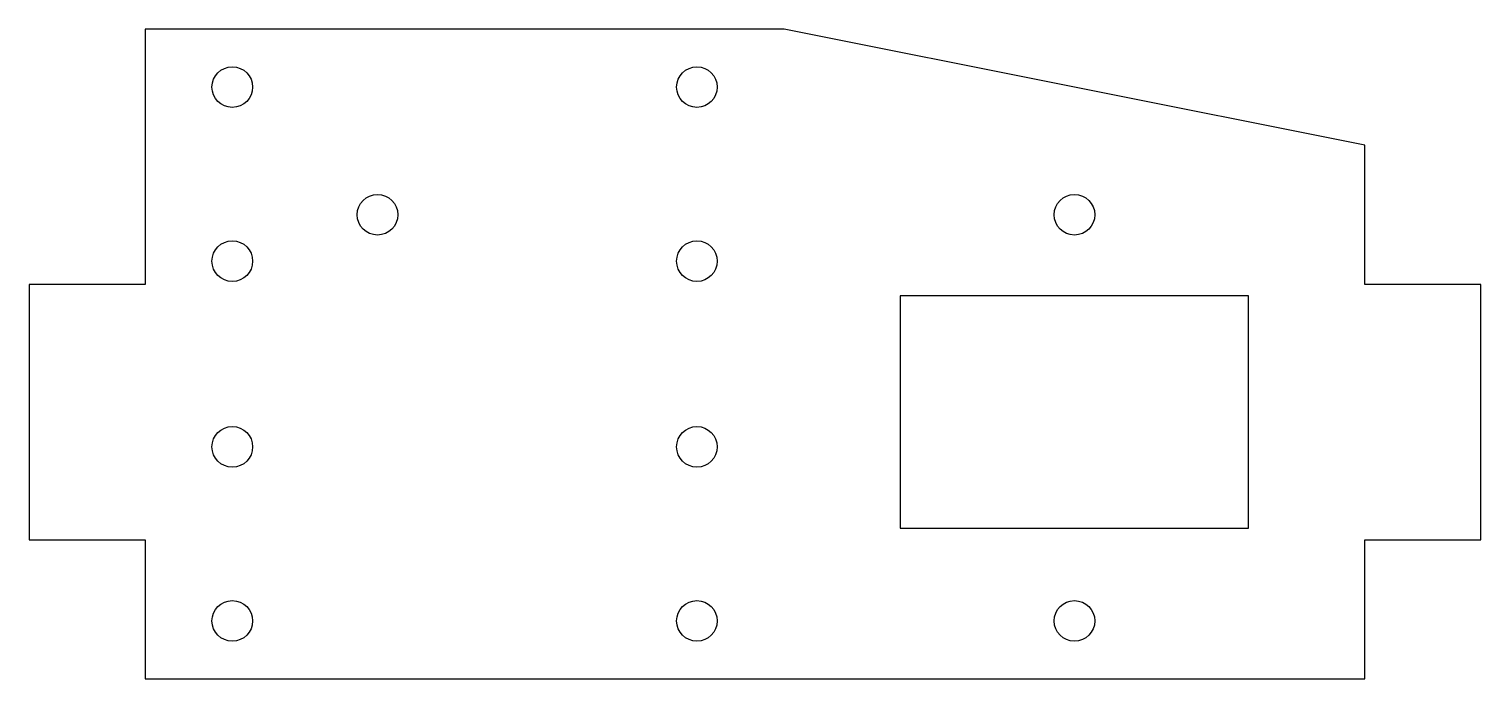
# Model space of a CAD drawing. Header units: millimetres. Extents: x -38 to 88, y -28 to 28.
import ezdxf

# ---------------------------------------------------------------- set-up
doc = ezdxf.new("R2010")
doc.units = ezdxf.units.MM

msp = doc.modelspace()

# ---------------------------------------------------------------- linework, layer by layer
at = {"color": 7, "linetype": 'Continuous', "lineweight": 25}
for p, q in [((27.5, 28), (-27.5, 28)), ((-27.5, 28), (-27.5, 6)), ((77.5, 18), (27.5, 28)), ((77.5, 6), (77.5, 18)), ((-27.5, 6), (-37.5, 6)), ((-37.5, 6), (-37.5, -16)), ((37.5, 5), (37.5, -15)), ((67.5, 5), (37.5, 5)), ((67.5, -15), (67.5, 5)), ((87.5, 6), (77.5, 6)), ((87.5, -16), (87.5, 6)), ((37.5, -15), (67.5, -15)), ((-37.5, -16), (-27.5, -16)), ((-27.5, -16), (-27.5, -28)), ((77.5, -28), (77.5, -16)), ((77.5, -16), (87.5, -16)), ((-27.5, -28), (77.5, -28))]:
    msp.add_line(p, q, dxfattribs=at)
for centre in [(-20, 23), (20, 23), (-7.5, 12), (52.5, 12), (-20, 8), (20, 8), (-20, -8), (20, -8), (-20, -23), (20, -23), (52.5, -23)]:
    msp.add_circle(centre, 1.75, dxfattribs=at)

doc.saveas('drawing.dxf')
